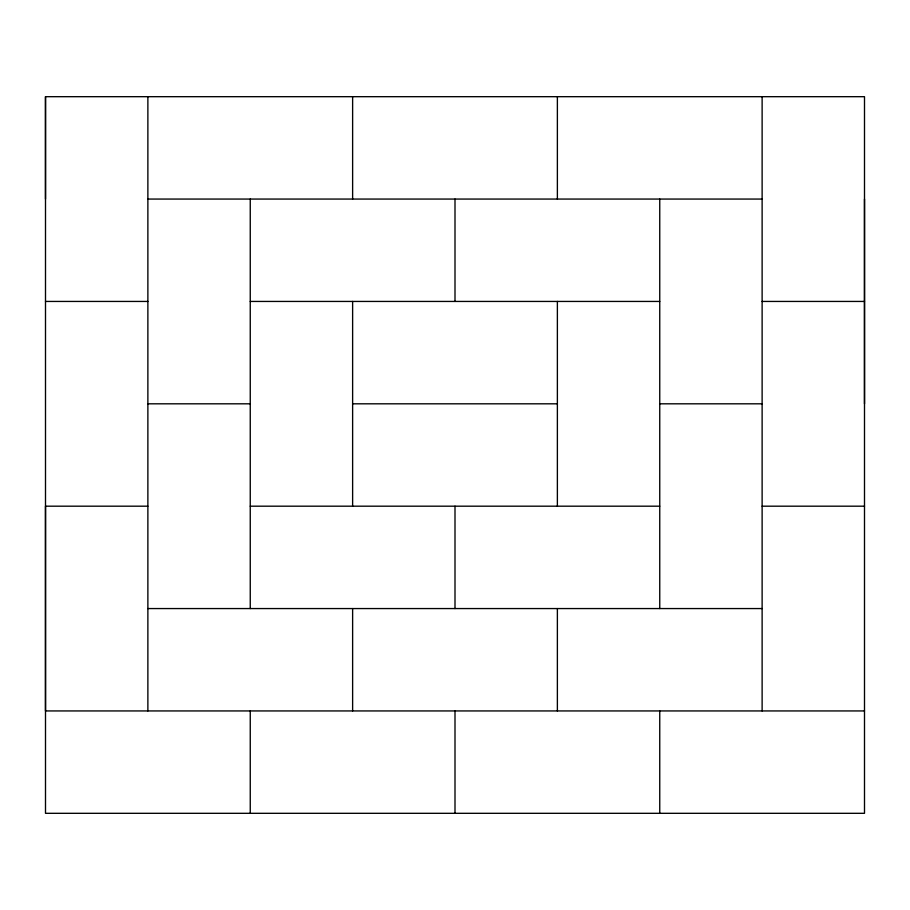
<?xml version="1.0" encoding="UTF-8"?>
<svg xmlns="http://www.w3.org/2000/svg" width="910" height="910" viewBox="0 0 910 910"><rect width="100%" height="100%" fill="white"/><g stroke="black" fill="none" stroke-linecap="round" stroke-linejoin="round"><path stroke-width="1.36" d="M45.5 199.062L45.5 96.688L864.5 96.688L864.5 813.312L45.5 813.312L45.5 96.688M864.5 403.812L864.5 199.062M147.875 199.062L762.125 199.062M45.5 301.438L147.875 301.438M250.25 301.438L659.75 301.438M762.125 301.438L864.5 301.438M147.875 403.812L250.25 403.812M352.625 403.812L557.375 403.812M659.75 403.812L762.125 403.812M147.875 506.188L45.5 506.188L45.5 710.938L864.5 710.938M250.25 506.188L659.75 506.188M762.125 506.188L864.5 506.188M147.875 608.562L762.125 608.562M762.125 96.688L762.125 710.938M659.75 199.062L659.75 608.562M659.75 710.938L659.75 813.312M557.375 96.688L557.375 199.062M557.375 301.438L557.375 506.188M557.375 608.562L557.375 710.938M455 199.062L455 301.438M455 506.188L455 608.562M455 710.938L455 813.312M352.625 96.688L352.625 199.062M352.625 301.438L352.625 506.188M352.625 608.562L352.625 710.938M250.25 199.062L250.25 608.562M250.25 710.938L250.25 813.312M147.875 96.688L147.875 710.938"/></g></svg>
